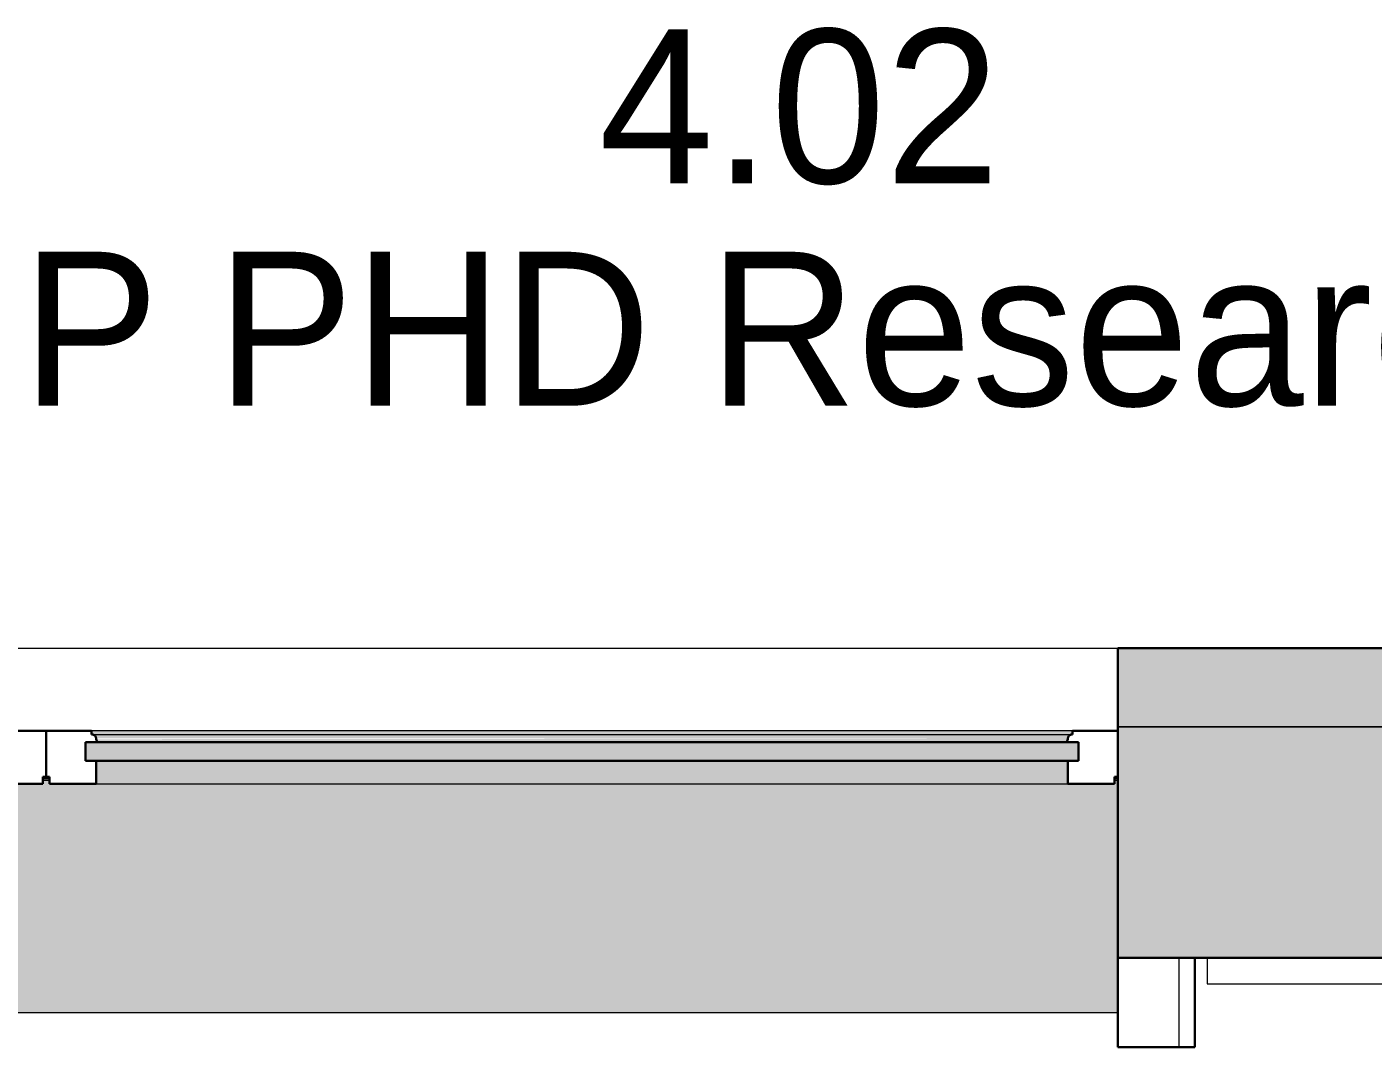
# Model space of a CAD drawing. Header units: millimetres. Extents: x 79795 to 317870, y -36033 to 97293.
# Drawn here: x 201276 to 203024, y 8851 to 10176 of the extents above; entities that cross this region are included whole.
import ezdxf

# ---------------------------------------------------------------- set-up
doc = ezdxf.new("R2010")
doc.units = ezdxf.units.MM
doc.header["$MEASUREMENT"] = 0
for name, color, linetype, lineweight in [('A-AREA-IDEN', 7, 'CONTINUOUS', 9), ('CSM-STL-XX-ZZ-M3-A-XXXX-00001_detached _19_04_21__rvt-1-Level 4$0$A-GLAZ', 7, 'CONTINUOUS', 9), ('CSM-STL-XX-ZZ-M3-A-XXXX-00001_detached _19_04_21__rvt-1-Level 4$0$A-GLAZ-CURT', 7, 'CONTINUOUS', 9), ('CSM-STL-XX-ZZ-M3-A-XXXX-00001_detached _19_04_21__rvt-1-Level 4$0$A-WALL', 7, 'CONTINUOUS', 9), ('CSM-STL-XX-ZZ-M3-A-XXXX-00001_detached _19_04_21__rvt-1-Level 4$0$A-WALL-PATT', 7, 'CONTINUOUS', 9), ('CSM-STL-XX-ZZ-M3-A-XXXX-00001_detached _19_04_21__rvt-1-Level 4$0$I-WALL', 7, 'CONTINUOUS', 9)]:
    doc.layers.add(name, color=color, linetype=linetype, lineweight=lineweight)
doc.styles.add('Century Gothic', font='GOTHIC.TTF', dxfattribs={"height": 200})

msp = doc.modelspace()

# ---------------------------------------------------------------- hatches: boundary and pattern name
at = {"layer": 'CSM-STL-XX-ZZ-M3-A-XXXX-00001_detached _19_04_21__rvt-1-Level 4$0$A-GLAZ'}
h = msp.add_hatch(color=256, dxfattribs=at)
h.paths.add_polyline_path([(201364.4, 9255.5), (201361.6, 9257.2), (201362.9, 9256.1), (201364, 9255.6)], flags=0)
h.paths.add_polyline_path([(199972.4, 9255.5), (199969.6, 9257.2), (199970.9, 9256.1), (199972, 9255.6)], flags=0)
for points in [[(202630.8, 9257.2), (202633.6, 9257.2), (202633.6, 9262.2), (201360, 9262.2), (201360, 9257.2), (202629.8, 9257.2)], [(202627.8, 9252.3), (202629.6, 9255.9), (202629.8, 9257.2), (201362.9, 9256.7), (201365.6, 9253.6), (201366.3, 9252.3), (202627.4, 9252.3)], [(202239.4, 9248.3), (202626.4, 9248.3), (202627.6, 9252.3), (201366, 9251.2), (201367.3, 9248.3), (201641.5, 9248.3)], [(202239.4, 9223.3), (202641.6, 9223.3), (202641.6, 9247.2), (201352.1, 9247.2), (201352.1, 9223.3), (201641.5, 9223.3)], [(202627.6, 9193.3), (202627.6, 9223.3), (201366, 9223.3), (201366, 9193.3), (202239.4, 9193.3)], [(202239.4, 8896.3), (202692.8, 8896.3), (202692.8, 9198), (202688.5, 9198), (202688.5, 9193.3), (201305.2, 9193.3), (201305.2, 9198), (201296.5, 9198), (201296.5, 9193.3), (199913.2, 9193.3), (199913.2, 9198), (199908.8, 9198), (199908.8, 8896.3), (201641.5, 8896.3)]]:
    msp.add_hatch(color=256, dxfattribs=at).paths.add_polyline_path(points, flags=0)
h = msp.add_hatch(color=256, dxfattribs=at)
h.paths.add_polyline_path([(202692.8, 9198), (202692.8, 9200.1), (202688.5, 9200.1), (202688.5, 9198)], flags=0)
h.paths.add_polyline_path([(201305.2, 9198), (201305.2, 9200.1), (201296.5, 9200.1), (201296.5, 9198)], flags=0)
h.paths.add_polyline_path([(199908.8, 9198), (199913.2, 9198), (199913.2, 9200.1), (199908.8, 9200.1)], flags=0)
h = msp.add_hatch(dxfattribs=at)
h.set_pattern_fill('FP_22', color=256, angle=180, style=0, pattern_type=2)
h.set_pattern_definition([(360, (147271.8, -12772.7), (1e-13, 500), []), (90, (147271.8, -12772.7), (-500, 3e-14), [])])
h.paths.add_polyline_path([(202792.8, 8851.3), (202792.8, 8967.3), (202692.8, 8967.3), (202692.8, 8851.3)], flags=0)
at = {"layer": 'CSM-STL-XX-ZZ-M3-A-XXXX-00001_detached _19_04_21__rvt-1-Level 4$0$A-WALL-PATT'}
h = msp.add_hatch(color=256, dxfattribs=at)
h.paths.add_polyline_path([(207023.3, 9267.3), (207033.8, 9267.3), (207033.8, 9369.3), (202692.8, 9369.3), (202692.8, 9267.3), (206425.3, 9267.3)], flags=0)
h.paths.add_polyline_path([(199908.8, 9267.3), (199908.8, 9369.3), (197597.1, 9369.3), (197597.1, 9267.3), (198651.6, 9267.3)], flags=0)
h = msp.add_hatch(color=256, dxfattribs=at)
h.paths.add_polyline_path([(230840.8, 8967.3), (230840.8, 9267.3), (230067.8, 9267.3), (230067.8, 8967.3), (230344.3, 8967.3)], flags=0)
h.paths.add_polyline_path([(225783.8, 8967.3), (225783.8, 9267.3), (224992.8, 9267.3), (224992.8, 8967.3), (225560.5, 8967.3)], flags=0)
h.paths.add_polyline_path([(223358.8, 8967.3), (223358.8, 9267.3), (222292.8, 9267.3), (222292.8, 8967.3), (222570.7, 8967.3)], flags=0)
h.paths.add_polyline_path([(212405, 8967.3), (212558.8, 8967.3), (212558.8, 9267.3), (211317.8, 9267.3), (211317.8, 8967.3), (211807.1, 8967.3)], flags=0)
h.paths.add_polyline_path([(206425.3, 8967.3), (207033.8, 8967.3), (207033.8, 9267.3), (202692.8, 9267.3), (202692.8, 8967.3), (205827.3, 8967.3)], flags=0)
h.paths.add_polyline_path([(198651.6, 8967.3), (199908.8, 8967.3), (199908.8, 9267.3), (197042.8, 9267.3), (197042.8, 8967.3)], flags=0)
h.paths.add_polyline_path([(190558.8, 8967.3), (190558.8, 9267.3), (187692.8, 9267.3), (187692.8, 8967.3), (189084, 8967.3)], flags=0)
h.paths.add_polyline_path([(184300.1, 8967.3), (184908.8, 8967.3), (184908.8, 9267.3), (180667.8, 9267.3), (180667.8, 8967.3), (183702.2, 8967.3)], flags=0)
h.paths.add_polyline_path([(170933.8, 8967.3), (170933.8, 9267.3), (169867.8, 9267.3), (169867.8, 8967.3), (170546.7, 8967.3)], flags=0)
h.paths.add_polyline_path([(167556.8, 8967.3), (168233.8, 8967.3), (168233.8, 9267.3), (167067.8, 9267.3), (167067.8, 8967.3)], flags=0)
h.paths.add_polyline_path([(156460.8, 8967.3), (156526.8, 8967.3), (156526.8, 9267.3), (156460.8, 9267.3)], flags=0)

# ---------------------------------------------------------------- linework, layer by layer
at = {"layer": 'CSM-STL-XX-ZZ-M3-A-XXXX-00001_detached _19_04_21__rvt-1-Level 4$0$A-GLAZ', "lineweight": 30}
for p, q in [((201300.8, 9262.2), (201241.6, 9262.2)), ((201300.8, 9202.3), (201300.8, 9262.2)), ((201360, 9262.2), (201300.8, 9262.2)), ((201300.8, 9262.2), (201300.8, 9202.3)), ((201360, 9257.2), (201360, 9262.2)), ((201361.6, 9257.2), (201360, 9257.2)), ((201367.3, 9247.2), (201367.3, 9248.3)), ((202626.4, 9248.3), (202626.4, 9247.2)), ((202633.6, 9257.2), (202632.1, 9257.2)), ((202633.6, 9262.2), (202633.6, 9257.2)), ((202692.8, 9262.2), (202633.6, 9262.2)), ((201352.1, 9247.2), (201352.1, 9223.3)), ((202641.6, 9247.2), (201352.1, 9247.2)), ((201352.1, 9223.3), (201352.1, 9247.2)), ((201352.1, 9247.2), (201367.3, 9247.2)), ((202626.4, 9247.2), (202641.6, 9247.2)), ((202641.6, 9223.3), (202641.6, 9247.2)), ((202641.6, 9247.2), (202641.6, 9223.3)), ((201352.1, 9223.3), (202641.6, 9223.3)), ((201366, 9223.3), (201352.1, 9223.3)), ((201366, 9193.3), (201366, 9223.3)), ((202641.6, 9223.3), (202627.6, 9223.3)), ((202627.6, 9223.3), (202627.6, 9193.3)), ((201296.5, 9193.3), (201296.5, 9202.3)), ((201296.5, 9202.3), (201300.8, 9202.3)), ((201300.8, 9202.3), (201305.2, 9202.3)), ((201305.2, 9202.3), (201305.2, 9193.3)), ((202688.5, 9193.3), (202688.5, 9202.3)), ((202688.5, 9202.3), (202692.8, 9202.3)), ((201235.6, 9193.3), (201296.5, 9193.3)), ((201305.2, 9193.3), (201366, 9193.3)), ((202627.6, 9193.3), (202688.5, 9193.3)), ((202692.8, 8967.3), (202692.8, 8851.3)), ((202792.8, 8851.3), (202792.8, 8967.3)), ((202692.8, 8851.3), (202792.8, 8851.3))]:
    msp.add_line(p, q, dxfattribs=at)
at = {"layer": 'CSM-STL-XX-ZZ-M3-A-XXXX-00001_detached _19_04_21__rvt-1-Level 4$0$A-GLAZ'}
for p, q in [((202633.6, 9262.2), (201360, 9262.2)), ((201360, 9257.2), (201361.6, 9257.2)), ((201361.6, 9257.2), (202632.1, 9257.2)), ((201367.3, 9248.3), (202626.4, 9248.3)), ((202632.1, 9257.2), (202633.6, 9257.2)), ((201296.5, 9200.1), (201305.2, 9200.1)), ((201296.5, 9198), (201305.2, 9198)), ((202688.5, 9200.1), (202692.8, 9200.1)), ((202688.5, 9198), (202692.8, 9198)), ((201366, 9193.3), (202627.6, 9193.3)), ((199908.8, 8896.3), (202692.8, 8896.3))]:
    msp.add_line(p, q, dxfattribs=at)
at = {"layer": 'CSM-STL-XX-ZZ-M3-A-XXXX-00001_detached _19_04_21__rvt-1-Level 4$0$A-GLAZ', "lineweight": 30}
for centre, radius, start, end in [((201360.5, 9252), 5.36, 3.4261, 78.0476), ((201373.2, 9252.7), 7.4, 183.4261, 216.5739), ((202620.5, 9252.7), 7.4, 323.4261, 356.5739), ((202633.2, 9252), 5.36, 101.9524, 176.5739)]:
    msp.add_arc(centre, radius, start, end, dxfattribs=at)
at = {"layer": 'CSM-STL-XX-ZZ-M3-A-XXXX-00001_detached _19_04_21__rvt-1-Level 4$0$A-GLAZ'}
for points, knots in [([(201364, 9255.9), (201363.9, 9256.1), (201363.5, 9256.4), (201362.7, 9256.9), (201362, 9257.1), (201361.6, 9257.2)], [-0.4, -0.4, -0.4, -0.4, -0.3, -0.2, 0, 0, 0, 0]), ([(201365.8, 9252.3), (201365.8, 9252.7), (201365.7, 9253.4), (201365.3, 9254.3), (201365.1, 9254.7), (201365, 9254.9)], [-1, -1, -1, -1, -0.8, -0.7, -0.6, -0.6, -0.6, -0.6]), ([(202628.7, 9254.9), (202628.6, 9254.7), (202628.4, 9254.3), (202628, 9253.4), (202627.9, 9252.7), (202627.8, 9252.3)], [0.6, 0.6, 0.6, 0.6, 0.7, 0.8, 1, 1, 1, 1]), ([(202632.1, 9257.2), (202631.6, 9257.1), (202631, 9256.9), (202630.2, 9256.4), (202629.8, 9256.1), (202629.6, 9255.9)], [0, 0, 0, 0, 0.2, 0.3, 0.4, 0.4, 0.4, 0.4])]:
    msp.add_open_spline(points, degree=3, knots=knots, dxfattribs=at)
for points in [[(201367.3, 9248.3), (201367, 9248.7), (201366.7, 9249.1), (201366.5, 9249.5)], [(202627.1, 9249.5), (202626.9, 9249.1), (202626.7, 9248.7), (202626.4, 9248.3)]]:
    msp.add_open_spline(points, degree=3, dxfattribs=at)
at = {"layer": 'CSM-STL-XX-ZZ-M3-A-XXXX-00001_detached _19_04_21__rvt-1-Level 4$0$A-GLAZ-CURT', "lineweight": 20}
for p, q in [((205792.8, 8967.3), (202808.8, 8967.3)), ((202808.8, 8967.3), (202808.8, 8933.3)), ((202808.8, 8933.3), (205792.8, 8933.3))]:
    msp.add_line(p, q, dxfattribs=at)
at = {"layer": 'CSM-STL-XX-ZZ-M3-A-XXXX-00001_detached _19_04_21__rvt-1-Level 4$0$A-WALL'}
msp.add_line((207033.8, 9267.3), (202692.8, 9267.3), dxfattribs=at)
at = {"layer": 'CSM-STL-XX-ZZ-M3-A-XXXX-00001_detached _19_04_21__rvt-1-Level 4$0$A-WALL', "lineweight": 30}
for p, q in [((202692.8, 9267.3), (202692.8, 8967.3)), ((202692.8, 8967.3), (207033.8, 8967.3))]:
    msp.add_line(p, q, dxfattribs=at)
at = {"layer": 'CSM-STL-XX-ZZ-M3-A-XXXX-00001_detached _19_04_21__rvt-1-Level 4$0$I-WALL'}
for p, q in [((199908.8, 9369.3), (202692.8, 9369.3)), ((202692.8, 9267.3), (207033.8, 9267.3))]:
    msp.add_line(p, q, dxfattribs=at)
at = {"layer": 'CSM-STL-XX-ZZ-M3-A-XXXX-00001_detached _19_04_21__rvt-1-Level 4$0$I-WALL', "lineweight": 30}
for p, q in [((207033.8, 9369.3), (202692.8, 9369.3)), ((202692.8, 9369.3), (202692.8, 9267.3))]:
    msp.add_line(p, q, dxfattribs=at)

# ---------------------------------------------------------------- texts
at = {"layer": 'A-AREA-IDEN', "style": 'Century Gothic'}
for s, p in [('4.02', (202018.9, 9973.4)), ('8P PHD Research', (201120.6, 9684.4))]:
    msp.add_text(s, height=200, dxfattribs=at).set_placement(p)

doc.saveas('drawing.dxf')
